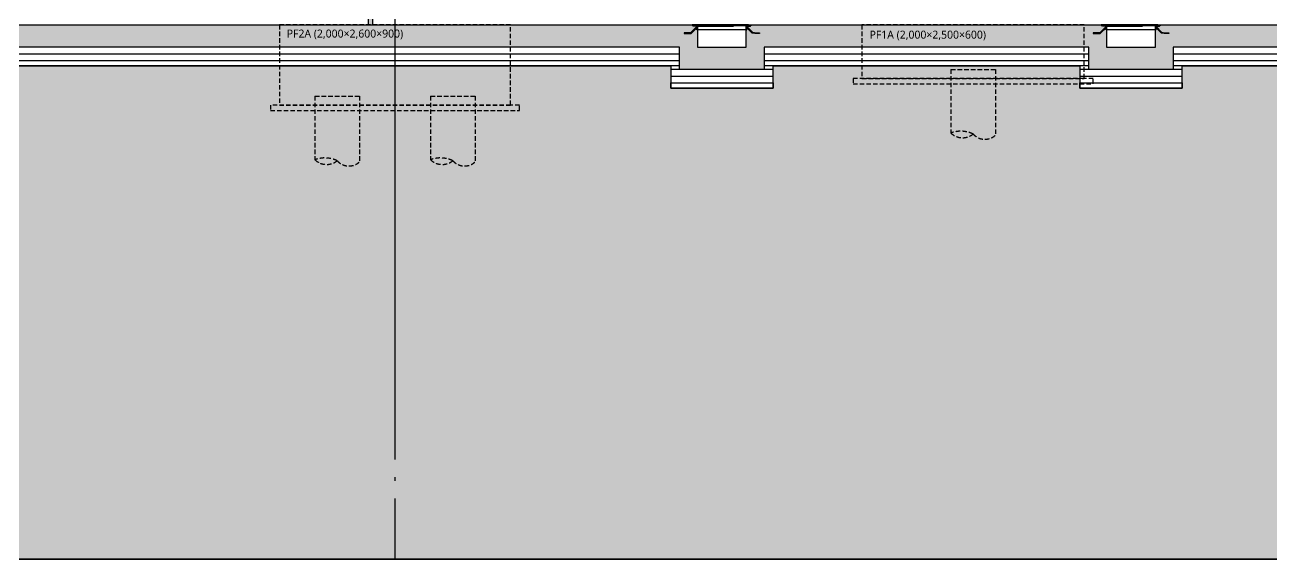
# Model space of a CAD drawing. Header units: millimetres. Extents: x 0 to 672800, y 0 to 118800.
# Drawn here: x 418739 to 432750, y 20444 to 26444 of the extents above; entities that cross this region are included whole.
import ezdxf
from ezdxf.enums import TextEntityAlignment as Align

# ---------------------------------------------------------------- set-up
doc = ezdxf.new("R2010")
doc.units = ezdxf.units.MM
doc.header["$LTSCALE"] = 200
for name, pattern in [('CEN', [62, 60, -1, 0, -1]), ('CEN-GAUN', [32.2, 30, -1, 0.2, -1]), ('CONTINOUS', [0]), ('H2', [3, 2, -1]), ('HID', [2.3, 1.5, -0.8]), ('HIDDEN', [0.375, 0.25, -0.125])]:
    doc.linetypes.add(name, pattern=pattern)
doc.layers.get('DEFPOINTS').update_dxf_attribs({"color": 137})
for name, color, linetype in [('01단열재', 252, 'Continuous'), ('0파일', 251, 'HIDDEN'), ('5기초', 5, 'HIDDEN'), ('5기초버림콘크리트', 251, 'HIDDEN'), ('5버림콘크리트', 5, 'CONTINOUS'), ('A-CON', 2, 'Continuous'), ('BOLT', 8, 'Continuous'), ('CEN', 1, 'CEN-GAUN'), ('EL-07', 7, 'Continuous'), ('FIN-floor', 6, 'Continuous'), ('HAT', 8, 'Continuous'), ('HAT-253', 253, 'Continuous'), ('HAT-254', 254, 'Continuous'), ('HID-8', 8, 'HID'), ('Insul', 252, 'Continuous'), ('S-253', 252, 'Continuous'), ('SOL-253', 253, 'Continuous'), ('STEEL-sec-4', 4, 'Continuous'), ('T3', 4, 'Continuous')]:
    doc.layers.add(name, color=color, linetype=linetype)
doc.styles.add('스타일1', font='malgun.ttf')
doc.linetypes.add('INSUL50', pattern='A,0.00254,-2.54,[134,ltypeshp.shx,S=6.25,R=0,X=-2.54,Y=0],-19.92,[134,ltypeshp.shx,S=6.25,R=180,X=2.54,Y=0],-2.54', length=25.00254)

# ---------------------------------------------------------------- blocks, each defined once
blk = doc.blocks.new('pile(500)-section')
at = {"layer": '0파일'}
for p, q in [((-250, 0), (-250, -714)), ((-250, 0), (250, 0)), ((250, 0), (250, -739))]:
    blk.add_line(p, q, dxfattribs=at)
for points in [[(-250, -714, -0.201908), (0, -725, 0.417045), (250, -739)], [(-250, -714, 0.379922), (0, -725)]]:
    blk.add_lwpolyline(points, format="xyb", dxfattribs=at)
blk = doc.blocks.new('S-PF1A-S2')
at = {"layer": '5기초'}
blk.add_lwpolyline([(-1250, 0), (-1250, -600), (1250, -600), (1250, 0)], close=True, dxfattribs=at)
at = {"layer": '5기초버림콘크리트'}
blk.add_lwpolyline([(1250, -600), (-1350, -600), (-1350, -660), (1350, -660), (1350, -600), (1250, -600)], dxfattribs=at)
at = {"layer": '0파일'}
blk.add_blockref('pile(500)-section', (0, -500), dxfattribs=at)
at = {"layer": 'DEFPOINTS', "style": '스타일1'}
blk.add_text('PF1A (2,000×2,500×600)', height=90, dxfattribs=at).set_placement((-510, -109), align=Align.MIDDLE_CENTER)
blk = doc.blocks.new('S-PF2A-S2')
at = {"layer": '5기초'}
blk.add_lwpolyline([(-1300, -900), (1300, -900), (1300, 0), (-1300, 0)], close=True, dxfattribs=at)
at = {"layer": '5기초버림콘크리트'}
blk.add_lwpolyline([(1300, -900), (-1400, -900), (-1400, -960), (1400, -960), (1400, -900), (1300, -900)], dxfattribs=at)
at = {"layer": '0파일'}
for p in [(-650, -800), (650, -800)]:
    blk.add_blockref('pile(500)-section', p, dxfattribs=at)
at = {"layer": 'DEFPOINTS', "style": '스타일1'}
blk.add_text('PF2A (2,000×2,600×900)', height=90, dxfattribs=at).set_placement((-1217, -97), align=Align.MIDDLE_LEFT)

msp = doc.modelspace()

# ---------------------------------------------------------------- hatches: boundary and pattern name
at = {"layer": 'HAT-253'}
h = msp.add_hatch(dxfattribs=at)
h.set_pattern_fill('ANSI38', color=256, scale=5)
h.paths.add_polyline_path([(422600, 26443.6), (422650, 26443.6), (422650, 33440.4), (422600, 33440.4)])
at = {"layer": 'HAT-254'}
h = msp.add_hatch(color=256, dxfattribs=at)
h.dxf.hatch_style = 1
h.paths.add_polyline_path([(426100, 26193.6), (393000, 26193.6), (393000, 25743.6), (392600, 25743.6), (392600, 26193.6), (392600, 26443.6), (426300, 26443.6), (426300, 26193.6), (426850, 26193.6), (426850, 26443.6), (430900, 26443.6), (430900, 26193.6), (431450, 26193.6), (431450, 26443.6), (436335, 26443.6), (436335, 26243.6), (436200, 26243.6), (436200, 25743.6), (435800, 25743.6), (435800, 26193.6), (431650, 26193.6), (431650, 25943.6), (430700, 25943.6), (430700, 26193.6), (427050, 26193.6), (427050, 25943.6), (426100, 25943.6)])
at = {"layer": 'SOL-253'}
h = msp.add_hatch(color=256, dxfattribs=at)
h.dxf.hatch_style = 1
h.paths.add_polyline_path([(427150, 25983.6), (430600, 25983.6), (430600, 25733.6), (431750, 25733.6), (431750, 25983.6), (435650, 25983.6), (435650, 25593.6), (435550, 25593.6), (435550, 25533.6), (436300, 25533.6), (436300, 25593.6), (436200, 25593.6), (436200, 25843.6), (436200, 26193.7), (439835, 25899), (439835, 25643.6), (439285, 25643.6), (439285, 25143.6), (439185, 25143.6), (439185, 25043.6), (440685, 25043.6), (440685, 25143.6), (440585, 25143.6), (440585, 25643.6), (440035, 25643.6), (440035, 26143.6), (446900, 26143.6), (446900, 20443.6), (381900, 20443.6), (381900, 26243.6), (389465, 26243.6), (389465, 26093.6), (389415, 26093.6), (389415, 25843.6), (389715, 25843.6), (389715, 26093.6), (389665, 26093.6), (389665, 26343.6), (392600, 26343.6), (392600, 25943.6), (392600, 25593.6), (392500, 25593.6), (392500, 25533.6), (393250, 25533.6), (393250, 25593.6), (393150, 25593.6), (393150, 25983.6), (426000, 25983.6), (426000, 25733.6), (427150, 25733.6)])

# ---------------------------------------------------------------- linework, layer by layer
at = {"layer": '01단열재', "linetype": 'INSUL50', "ltscale": 0.015}
for p, q in [((426000, 25868.6), (427150, 25868.6)), ((430600, 25868.6), (431750, 25868.6))]:
    msp.add_line(p, q, dxfattribs=at)
for points in [[(393000, 26118.6), (426100, 26118.6)], [(427050, 26118.6), (430700, 26118.6)], [(431650, 26118.6), (435800, 26118.6)]]:
    msp.add_lwpolyline(points, dxfattribs=at)
at = {"layer": '01단열재'}
for points in [[(426000, 25793.6), (427150, 25793.6), (427150, 25943.6), (426000, 25943.6)], [(430600, 25793.6), (431750, 25793.6), (431750, 25943.6), (430600, 25943.6)]]:
    msp.add_lwpolyline(points, close=True, dxfattribs=at)
at = {"layer": '5버림콘크리트'}
for points in [[(426100, 25983.6), (393150, 25983.6), (393150, 26043.6), (426100, 26043.6)], [(427050, 26043.6), (430700, 26043.6)], [(430700, 25983.6), (427050, 25983.6)], [(431650, 26043.6), (435800, 26043.6)], [(435650, 25983.6), (431650, 25983.6)]]:
    msp.add_lwpolyline(points, dxfattribs=at)
for points in [[(426000, 25793.6), (427150, 25793.6), (427150, 25733.6), (426000, 25733.6)], [(430600, 25793.6), (431750, 25793.6), (431750, 25733.6), (430600, 25733.6)]]:
    msp.add_lwpolyline(points, close=True, dxfattribs=at)
at = {"layer": 'A-CON'}
for p, q in [((392600, 26443.6), (426300, 26443.6)), ((426300, 26443.6), (426300, 26193.6)), ((426850, 26193.6), (426850, 26443.6)), ((426850, 26443.6), (430900, 26443.6)), ((430900, 26443.6), (430900, 26193.6)), ((431450, 26193.6), (431450, 26443.6)), ((431450, 26443.6), (436335, 26443.6)), ((426100, 26193.6), (393000, 26193.6)), ((426100, 25943.6), (426100, 26193.6)), ((426300, 26193.6), (426850, 26193.6)), ((430700, 26193.6), (427050, 26193.6)), ((427050, 26193.6), (427050, 25943.6)), ((430700, 25943.6), (430700, 26193.6)), ((430900, 26193.6), (431450, 26193.6)), ((435800, 26193.6), (431650, 26193.6)), ((431650, 26193.6), (431650, 25943.6)), ((427050, 25943.6), (426100, 25943.6)), ((431650, 25943.6), (430700, 25943.6))]:
    msp.add_line(p, q, dxfattribs=at)
at = {"layer": 'BOLT', "color": 6}
for points in [[(426294, 26425.1), (426227.2, 26358.3, -0.1989124), (426221.9, 26356.1), (426150.4, 26356.1), (426150.4, 26347.1), (426221.9, 26347.1, 0.1989124), (426233.5, 26352), (426294, 26412.4)], [(426856, 26425.1), (426922.8, 26358.3, 0.02063), (426978.1, 26356.1), (426999.6, 26356.1), (426999.6, 26347.1), (426978.1, 26347.1, -0.0406098), (426916.5, 26352), (426856, 26412.4)], [(430894, 26425.1), (430827.2, 26358.3, -0.1989124), (430821.9, 26356.1), (430750.4, 26356.1), (430750.4, 26347.1), (430821.9, 26347.1, 0.1989124), (430833.5, 26352), (430894, 26412.4)], [(431456, 26425.1), (431522.8, 26358.3, 0.02063), (431578.1, 26356.1), (431599.6, 26356.1), (431599.6, 26347.1), (431578.1, 26347.1, -0.0406098), (431516.5, 26352), (431456, 26412.4)]]:
    msp.add_lwpolyline(points, format="xyb", dxfattribs=at)
at = {"layer": 'CEN'}
for p, q in [((422900, 40443.6), (422900, 20443.6)), ((381900, 26443.6), (446900, 26443.6))]:
    msp.add_line(p, q, dxfattribs=at)
at = {"layer": 'DEFPOINTS'}
msp.add_lwpolyline([(381900, 40443.6), (381900, 20443.6), (446900, 20443.6), (446900, 40443.6)], close=True, dxfattribs=at)
for points in [[(393150, 25983.6), (426000, 25983.6), (426000, 25733.6), (427150, 25733.6), (427150, 25983.6), (430600, 25983.6), (430600, 25733.6), (431750, 25733.6), (431750, 25983.6), (435650, 25983.6)], [(446900, 20443.6), (381900, 20443.6)]]:
    msp.add_lwpolyline(points, dxfattribs=at)
at = {"layer": 'EL-07', "linetype": 'H2'}
for p, q in [((426305, 26431.6), (426845, 26431.6)), ((430905, 26431.6), (431445, 26431.6))]:
    msp.add_line(p, q, dxfattribs=at)
at = {"layer": 'FIN-floor'}
for p, q in [((426275, 26443.6), (426275, 26437.6)), ((426875, 26443.6), (426875, 26437.6)), ((430875, 26443.6), (430875, 26437.6)), ((431475, 26443.6), (431475, 26437.6))]:
    msp.add_line(p, q, dxfattribs=at)
for points in [[(426875, 26443.6), (426275, 26443.6), (426275, 26437.6), (426850, 26437.6)], [(431475, 26443.6), (430875, 26443.6), (430875, 26437.6), (431450, 26437.6)]]:
    msp.add_lwpolyline(points, dxfattribs=at)
at = {"layer": 'HAT', "linetype": 'Continuous'}
for p, q in [((426255.3, 26443.6), (426250.8, 26437.6)), ((426259.5, 26443.6), (426255, 26437.6)), ((426267.6, 26431.6), (426273.6, 26437.6)), ((426271.9, 26431.6), (426277.9, 26437.6)), ((426294, 26406.6), (426300, 26412.6)), ((426294, 26402.4), (426300, 26408.4)), ((426856, 26406.6), (426850, 26412.6)), ((426856, 26402.4), (426850, 26408.4)), ((426878.1, 26431.6), (426872.1, 26437.6)), ((426882.4, 26431.6), (426876.4, 26437.6)), ((426890.5, 26443.6), (426895, 26437.6)), ((426894.7, 26443.6), (426899.2, 26437.6)), ((430855.3, 26443.6), (430850.8, 26437.6)), ((430859.5, 26443.6), (430855, 26437.6)), ((430867.6, 26431.6), (430873.6, 26437.6)), ((430871.9, 26431.6), (430877.9, 26437.6)), ((430894, 26406.6), (430900, 26412.6)), ((430894, 26402.4), (430900, 26408.4)), ((431456, 26406.6), (431450, 26412.6)), ((431456, 26402.4), (431450, 26408.4)), ((431478.1, 26431.6), (431472.1, 26437.6)), ((431482.4, 26431.6), (431476.4, 26437.6)), ((431490.5, 26443.6), (431495, 26437.6)), ((431494.7, 26443.6), (431499.2, 26437.6))]:
    msp.add_line(p, q, dxfattribs=at)
at = {"layer": 'HID-8', "color": 14, "linetype": 'CEN'}
for points in [[(426150.4, 26351.6), (426221.9, 26351.6, 0.1989124), (426230.4, 26355.1), (426294, 26418.8)], [(430750.4, 26351.6), (430821.9, 26351.6, 0.1989124), (430830.4, 26355.1), (430894, 26418.8)]]:
    msp.add_lwpolyline(points, format="xyb", dxfattribs=at)
at = {"layer": 'Insul'}
msp.add_lwpolyline([(422600, 26443.6), (422650, 26443.6), (422650, 33440.4), (422600, 33440.4), (422600, 26443.6)], dxfattribs=at)
at = {"layer": 'SOL-253'}
for points in [[(393150, 25983.6), (426000, 25983.6), (426000, 25733.6), (427150, 25733.6), (427150, 25983.6), (430600, 25983.6), (430600, 25733.6), (431750, 25733.6), (431750, 25983.6), (435650, 25983.6)], [(446900, 20443.6), (381900, 20443.6)]]:
    msp.add_lwpolyline(points, dxfattribs=at)
at = {"layer": 'STEEL-sec-4', "color": 3}
for points in [[(426240, 26437.6), (426270, 26437.6), (426270, 26443.6), (426240, 26443.6)], [(426910, 26437.6), (426880, 26437.6), (426880, 26443.6), (426910, 26443.6)], [(430840, 26437.6), (430870, 26437.6), (430870, 26443.6), (430840, 26443.6)], [(431510, 26437.6), (431480, 26437.6), (431480, 26443.6), (431510, 26443.6)]]:
    msp.add_lwpolyline(points, close=True, dxfattribs=at)
for points in [[(426294, 26425.1, 0.4142136), (426287.5, 26431.6), (426254.5, 26431.6, -0.4142136), (426250, 26436.1), (426250, 26437.6), (426300, 26437.6), (426300, 26387.6), (426298.5, 26387.6, -0.4142136), (426294, 26392.1)], [(426856, 26425.1, -0.4142136), (426862.5, 26431.6), (426895.5, 26431.6, 0.4142136), (426900, 26436.1), (426900, 26437.6), (426850, 26437.6), (426850, 26387.6), (426851.5, 26387.6, 0.4142136), (426856, 26392.1)], [(430894, 26425.1, 0.4142136), (430887.5, 26431.6), (430854.5, 26431.6, -0.4142136), (430850, 26436.1), (430850, 26437.6), (430900, 26437.6), (430900, 26387.6), (430898.5, 26387.6, -0.4142136), (430894, 26392.1)], [(431456, 26425.1, -0.4142136), (431462.5, 26431.6), (431495.5, 26431.6, 0.4142136), (431500, 26436.1), (431500, 26437.6), (431450, 26437.6), (431450, 26387.6), (431451.5, 26387.6, 0.4142136), (431456, 26392.1)]]:
    msp.add_lwpolyline(points, format="xyb", close=True, dxfattribs=at)
at = {"layer": 'T3'}
for points in [[(426305, 26437.6), (426845, 26437.6), (426845, 26387.6), (426305, 26387.6)], [(430905, 26437.6), (431445, 26437.6), (431445, 26387.6), (430905, 26387.6)]]:
    msp.add_lwpolyline(points, close=True, dxfattribs=at)

# ---------------------------------------------------------------- block references
at = {"layer": 'S-253'}
for name, p in [('S-PF2A-S2', (422900, 26443.6)), ('S-PF1A-S2', (429400, 26443.6))]:
    msp.add_blockref(name, p, dxfattribs=at)

doc.saveas('drawing.dxf')
